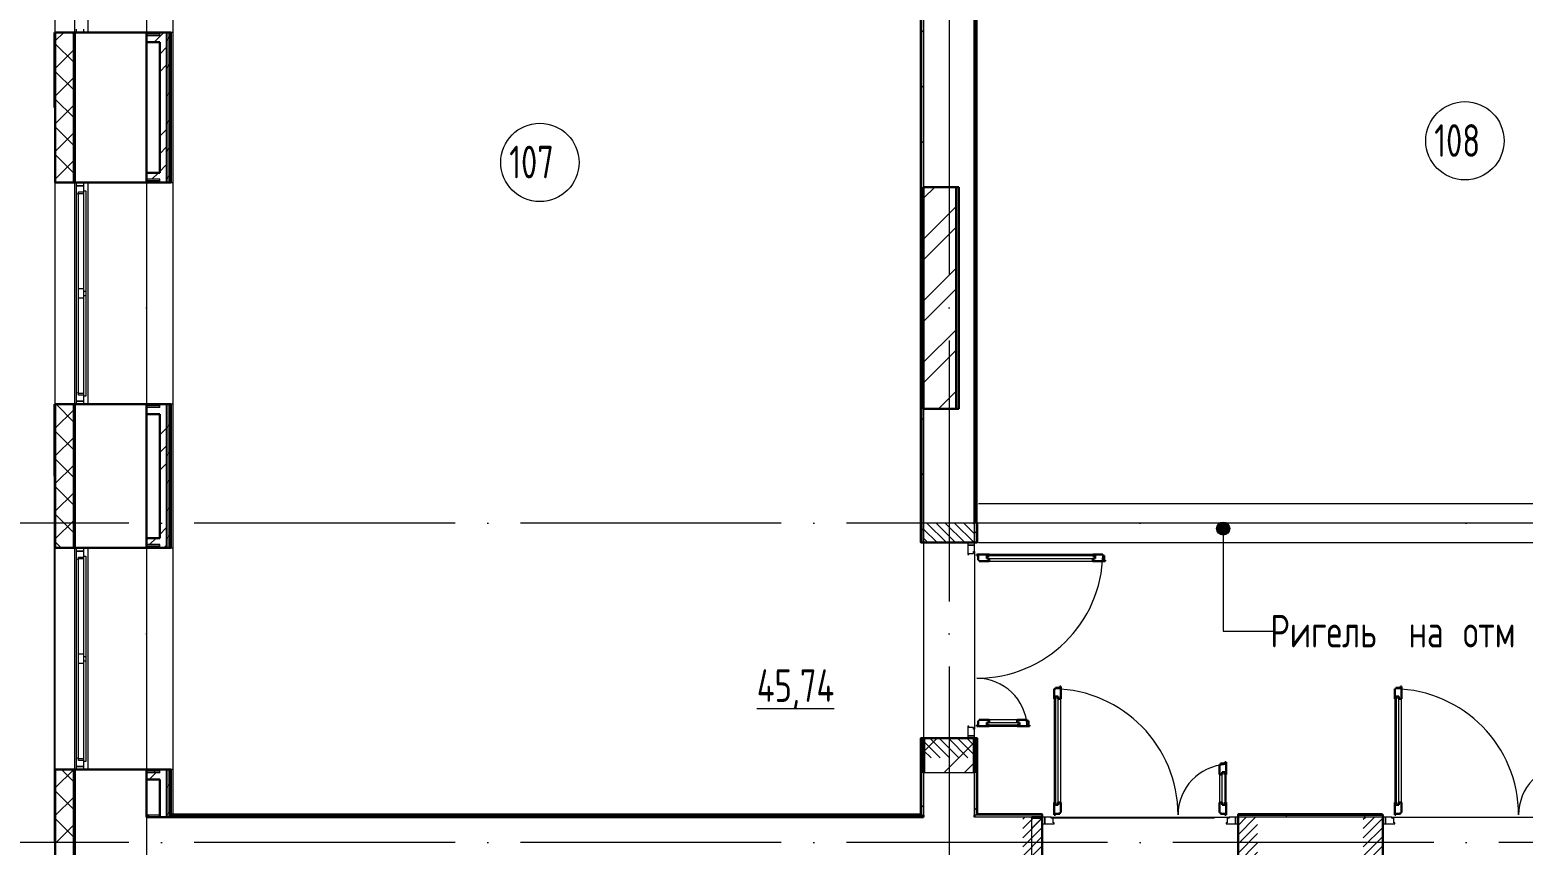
# Model space of a CAD drawing. Header units: millimetres. Extents: x -259793 to 503324, y -44556 to 93494.
# Drawn here: x -66353 to -54908, y -15393 to -9144 of the extents above; entities that cross this region are included whole.
import ezdxf

# ---------------------------------------------------------------- set-up
doc = ezdxf.new("R2010")
doc.units = ezdxf.units.MM
for name, pattern in [('ADSK_Линия сетки', [25, 20, -2.5, 0, -2.5]), ('ADSK_Сверху', [450, 300, -150]), ('ADSK_Штриховая_ш2 п1_5', [4.5, 3, -1.5])]:
    doc.linetypes.add(name, pattern=pattern)
for name, color, linetype, lineweight in [('_ Окна', 7, 'Continuous', 9), ('Аннотация', 7, 'Continuous', 18), ('Двери', 252, 'Continuous', 9), ('Линии', 7, 'Continuous', 9), ('Марки помещений', 252, 'Continuous', 20), ('Ограждение', 252, 'Continuous', 9), ('Окна', 252, 'Continuous', 9), ('Оси', 252, 'Continuous', 9), ('Перекрытие', 252, 'Continuous', 18), ('Стены внутренние', 7, 'Continuous', 18), ('Стены наружные', 7, 'Continuous', 18), ('Стены штриховка', 7, 'Continuous', 9)]:
    doc.layers.add(name, color=color, linetype=linetype, lineweight=lineweight)
doc.layers.add('Двери открывание', color=7, linetype='Continuous', lineweight=9, true_color=0xc0c0c0)
doc.styles.add('GOST Common_3', font='', dxfattribs={"height": 3.5})
doc.styles.get('GOST Common_3').set_extended_font_data('GOST 2.304 type A')
pattern_1 = [(0, (-32119.8, 96), (0, 600), []), (90, (-32119.8, 96), (-600, 4e-14), [])]

# ---------------------------------------------------------------- blocks, each defined once
blk = doc.blocks.new('1 этаж')
at = {"layer": 'Аннотация', "lineweight": 9, "true_color": 0x636466}
h = blk.add_hatch(color=251, dxfattribs=at)
edge = h.paths.add_edge_path()
edge.add_arc((-57205, -11587), 50, 0, 360)
at = {"layer": 'Двери', "lineweight": 18, "true_color": 0x636466}
h = blk.add_hatch(dxfattribs=at)
h.set_pattern_fill('FP_2', color=251, angle=-90, style=0, pattern_type=2)
h.set_pattern_definition([(315, (-59305.8, -12318.73), (35.3553, 35.3553), [])])
h.paths.add_polyline_path([(-59501, -13344), (-59111, -13344), (-59111, -13194), (-59501, -13194), (-59501, -13204)])
h.paths.add_polyline_path([(-59501, -11544), (-59501, -11694), (-59111, -11694), (-59111, -11544)])
h = blk.add_hatch(dxfattribs=at)
h.set_pattern_fill('FP_2', color=251, style=0, pattern_type=2)
h.set_pattern_definition([(45, (-57965.8, -13993.73), (-35.3553, 35.3553), [])])
h.paths.add_polyline_path([(-56941, -14189), (-56941, -13799), (-57091, -13799), (-57091, -14189), (-57080, -14189)])
h.paths.add_polyline_path([(-58741, -14189), (-58591, -14189), (-58591, -13799), (-58741, -13799)])
h = blk.add_hatch(dxfattribs=at)
h.set_pattern_fill('FP_2', color=251, style=0, pattern_type=2)
h.set_pattern_definition([(45, (-55355.803, -13993.73), (-35.3553, 35.3553), [])])
h.paths.add_polyline_path([(-54331, -14189), (-54331, -13799), (-54481, -13799), (-54481, -14189), (-54470, -14189)])
h.paths.add_polyline_path([(-56131, -14189), (-55981, -14189), (-55981, -13799), (-56131, -13799)])
at = {"layer": 'Ограждение', "true_color": 0x636466}
h = blk.add_hatch(dxfattribs=at)
h.set_pattern_fill('FP_25', color=251, style=0, pattern_type=2)
h.set_pattern_definition(pattern_1)
h.paths.add_polyline_path([(-59091, -13779), (-59086, -13774), (-59086, -13194), (-59091, -13194), (-59091, -13777)])
h = blk.add_hatch(dxfattribs=at)
h.set_pattern_fill('FP_25', color=251, style=0, pattern_type=2)
h.set_pattern_definition(pattern_1)
h.paths.add_polyline_path([(-56004, -13779), (-55991, -13779), (-55991, -13774), (-57091, -13774), (-57091, -13779), (-56722, -13779)])
at = {"layer": '_ Окна', "color": 251, "true_color": 0x636466}
for p, q in [((-65996, -7759), (-65996, -7784)), ((-65938, -7784), (-65938, -7759)), ((-65996, -8934), (-65996, -8959)), ((-65996, -8959), (-65938, -8959)), ((-65938, -8959), (-65938, -8934)), ((-65938, -10609), (-65996, -10609)), ((-65996, -10609), (-65996, -10634)), ((-65938, -10634), (-65938, -10609)), ((-65996, -11734), (-65996, -11759)), ((-65996, -11759), (-65938, -11759)), ((-65938, -11759), (-65938, -11734)), ((-65938, -13409), (-65996, -13409)), ((-65996, -13409), (-65996, -13434)), ((-65938, -13434), (-65938, -13409))]:
    blk.add_line(p, q, dxfattribs=at)
at = {"layer": '_ Окна', "color": 251, "lineweight": 18, "true_color": 0x636466}
for p, q in [((-65938, -8959), (-65996, -8959)), ((-65996, -8959), (-65996, -9018)), ((-65996, -9018), (-65979, -9023)), ((-65979, -9005), (-65938, -9005)), ((-65979, -9017), (-65979, -9005)), ((-65938, -8997), (-65938, -8959)), ((-65979, -10545), (-65996, -10549)), ((-65996, -10549), (-65996, -10609)), ((-65996, -10609), (-65938, -10609)), ((-65979, -10563), (-65979, -10551)), ((-65938, -10563), (-65979, -10563)), ((-65938, -10609), (-65938, -10571)), ((-65938, -11759), (-65996, -11759)), ((-65996, -11759), (-65996, -11818)), ((-65938, -11797), (-65938, -11759)), ((-65996, -11818), (-65979, -11823)), ((-65979, -11805), (-65938, -11805)), ((-65979, -11817), (-65979, -11805)), ((-65979, -13345), (-65996, -13349)), ((-65996, -13349), (-65996, -13409)), ((-65979, -13363), (-65979, -13351)), ((-65938, -13363), (-65979, -13363)), ((-65938, -13409), (-65938, -13371)), ((-65996, -13409), (-65938, -13409))]:
    blk.add_line(p, q, dxfattribs=at)
at = {"layer": 'Аннотация', "color": 251, "lineweight": 9, "true_color": 0x636466}
for p, q in [((-57205, -11587), (-57205, -12373)), ((-57205, -12373), (-56820, -12373))]:
    blk.add_line(p, q, dxfattribs=at)
blk.add_circle((-57205, -11587), 50, dxfattribs=at)
at = {"layer": 'Двери', "color": 251, "linetype": 'ADSK_Штриховая_ш2 п1_5', "true_color": 0x636466}
for p, q in [((-59501, -11544), (-59501, -11694)), ((-59111, -11694), (-59111, -11544)), ((-59501, -11694), (-59111, -11694)), ((-59111, -13194), (-59501, -13194)), ((-59501, -13194), (-59501, -13344)), ((-59111, -13344), (-59111, -13194)), ((-58591, -13799), (-58741, -13799)), ((-58591, -14189), (-58591, -13799)), ((-56941, -13799), (-57091, -13799)), ((-57091, -13799), (-57091, -14189)), ((-55981, -13799), (-56131, -13799)), ((-55981, -14189), (-55981, -13799))]:
    blk.add_line(p, q, dxfattribs=at)
at = {"layer": 'Двери', "color": 251, "true_color": 0x636466}
for p, q in [((-59111, -11694), (-59161, -11694)), ((-59161, -11694), (-59161, -11714)), ((-59161, -11714), (-59111, -11714)), ((-59111, -11714), (-59161, -11714)), ((-59161, -11714), (-59161, -11786)), ((-59161, -11786), (-59153, -11786)), ((-59153, -11786), (-59153, -11777)), ((-59153, -11777), (-59119, -11777)), ((-59119, -11777), (-59119, -11763)), ((-59119, -11763), (-59111, -11763)), ((-59111, -11714), (-59111, -11694)), ((-59111, -11763), (-59111, -11714)), ((-58203, -11786), (-58999, -11786)), ((-59017, -11795), (-59017, -11816)), ((-58185, -11795), (-59017, -11795)), ((-59017, -11816), (-58185, -11816)), ((-58999, -11836), (-58203, -11836)), ((-58185, -11816), (-58185, -11795)), ((-58499, -12891), (-58499, -13687)), ((-58490, -12873), (-58490, -13705)), ((-58469, -12873), (-58490, -12873)), ((-58469, -13705), (-58469, -12873)), ((-58449, -13687), (-58449, -12891)), ((-55889, -12891), (-55889, -13687)), ((-55880, -12873), (-55880, -13705)), ((-55859, -12873), (-55880, -12873)), ((-55859, -13705), (-55859, -12873)), ((-55839, -13687), (-55839, -12891)), ((-59153, -13102), (-59161, -13102)), ((-59161, -13102), (-59161, -13174)), ((-59153, -13111), (-59153, -13102)), ((-59119, -13111), (-59153, -13111)), ((-59119, -13125), (-59119, -13111)), ((-59111, -13125), (-59119, -13125)), ((-59111, -13174), (-59111, -13125)), ((-59017, -13072), (-58765, -13072)), ((-59017, -13093), (-59017, -13072)), ((-58765, -13093), (-59017, -13093)), ((-58783, -13052), (-58999, -13052)), ((-58999, -13102), (-58783, -13102)), ((-58765, -13072), (-58765, -13093)), ((-59111, -13174), (-59161, -13174)), ((-59161, -13174), (-59161, -13194)), ((-59161, -13174), (-59111, -13174)), ((-59161, -13194), (-59111, -13194)), ((-59111, -13194), (-59111, -13174)), ((-57233, -13471), (-57233, -13687)), ((-57213, -13705), (-57213, -13453)), ((-57213, -13453), (-57192, -13453)), ((-57192, -13453), (-57192, -13705)), ((-57183, -13687), (-57183, -13471)), ((-58490, -13705), (-58469, -13705)), ((-57192, -13705), (-57213, -13705)), ((-55880, -13705), (-55859, -13705)), ((-58591, -13799), (-58591, -13849)), ((-58571, -13799), (-58591, -13799)), ((-58571, -13849), (-58571, -13799)), ((-58522, -13799), (-58571, -13799)), ((-58571, -13799), (-58571, -13849)), ((-58522, -13807), (-58522, -13799)), ((-58508, -13807), (-58522, -13807)), ((-58508, -13841), (-58508, -13807)), ((-58499, -13841), (-58508, -13841)), ((-58499, -13849), (-58499, -13841)), ((-57174, -13841), (-57183, -13841)), ((-57183, -13841), (-57183, -13849)), ((-57160, -13807), (-57174, -13807)), ((-57174, -13807), (-57174, -13841)), ((-57160, -13799), (-57160, -13807)), ((-57111, -13799), (-57160, -13799)), ((-57091, -13799), (-57111, -13799)), ((-57111, -13799), (-57111, -13849)), ((-57111, -13849), (-57111, -13799)), ((-57091, -13849), (-57091, -13799)), ((-55981, -13799), (-55981, -13849)), ((-55961, -13799), (-55981, -13799)), ((-55961, -13849), (-55961, -13799)), ((-55912, -13799), (-55961, -13799)), ((-55961, -13799), (-55961, -13849)), ((-55912, -13807), (-55912, -13799)), ((-55898, -13807), (-55912, -13807)), ((-55898, -13841), (-55898, -13807)), ((-55889, -13841), (-55898, -13841)), ((-55889, -13849), (-55889, -13841)), ((-58591, -13849), (-58571, -13849)), ((-58571, -13849), (-58499, -13849)), ((-57183, -13849), (-57111, -13849)), ((-57111, -13849), (-57091, -13849)), ((-55981, -13849), (-55961, -13849)), ((-55961, -13849), (-55889, -13849))]:
    blk.add_line(p, q, dxfattribs=at)
at = {"layer": 'Двери', "color": 251, "lineweight": 30, "true_color": 0x636466}
for p, q in [((-58999, -11786), (-59093, -11786)), ((-59093, -11786), (-59093, -11794)), ((-58999, -11795), (-58999, -11786)), ((-58127, -11786), (-58203, -11786)), ((-58203, -11795), (-58203, -11786)), ((-58127, -11794), (-58127, -11786)), ((-59093, -11794), (-59084, -11794)), ((-59084, -11794), (-59084, -11828)), ((-59084, -11828), (-59075, -11828)), ((-59075, -11828), (-59075, -11836)), ((-59075, -11836), (-58999, -11836)), ((-59017, -11795), (-58999, -11795)), ((-59017, -11816), (-59017, -11795)), ((-58999, -11816), (-59017, -11816)), ((-58999, -11836), (-58999, -11816)), ((-58185, -11795), (-58203, -11795)), ((-58203, -11816), (-58185, -11816)), ((-58203, -11836), (-58203, -11816)), ((-58203, -11836), (-58109, -11836)), ((-58185, -11816), (-58185, -11795)), ((-58118, -11794), (-58127, -11794)), ((-58118, -11828), (-58118, -11794)), ((-58109, -11828), (-58118, -11828)), ((-58109, -11836), (-58109, -11828)), ((-58491, -12815), (-58499, -12815)), ((-58499, -12815), (-58499, -12891)), ((-58457, -12806), (-58491, -12806)), ((-58491, -12806), (-58491, -12815)), ((-58449, -12797), (-58457, -12797)), ((-58457, -12797), (-58457, -12806)), ((-58449, -12891), (-58449, -12797)), ((-55881, -12815), (-55889, -12815)), ((-55889, -12815), (-55889, -12891)), ((-55847, -12806), (-55881, -12806)), ((-55881, -12806), (-55881, -12815)), ((-55839, -12797), (-55847, -12797)), ((-55847, -12797), (-55847, -12806)), ((-55839, -12891), (-55839, -12797)), ((-58490, -12891), (-58499, -12891)), ((-58490, -12873), (-58490, -12891)), ((-58469, -12873), (-58490, -12873)), ((-58469, -12891), (-58469, -12873)), ((-58449, -12891), (-58469, -12891)), ((-55880, -12891), (-55889, -12891)), ((-55880, -12873), (-55880, -12891)), ((-55859, -12873), (-55880, -12873)), ((-55859, -12891), (-55859, -12873)), ((-55839, -12891), (-55859, -12891)), ((-59084, -13094), (-59093, -13094)), ((-59093, -13094), (-59093, -13102)), ((-59093, -13102), (-58999, -13102)), ((-59084, -13060), (-59084, -13094)), ((-59075, -13060), (-59084, -13060)), ((-58999, -13052), (-59075, -13052)), ((-59075, -13052), (-59075, -13060)), ((-58999, -13072), (-59017, -13072)), ((-59017, -13072), (-59017, -13093)), ((-59017, -13093), (-58999, -13093)), ((-58999, -13052), (-58999, -13072)), ((-58999, -13093), (-58999, -13102)), ((-58707, -13052), (-58783, -13052)), ((-58783, -13052), (-58783, -13072)), ((-58783, -13072), (-58765, -13072)), ((-58783, -13093), (-58783, -13102)), ((-58765, -13093), (-58783, -13093)), ((-58783, -13102), (-58689, -13102)), ((-58765, -13072), (-58765, -13093)), ((-58707, -13060), (-58707, -13052)), ((-58698, -13060), (-58707, -13060)), ((-58698, -13094), (-58698, -13060)), ((-58689, -13094), (-58698, -13094)), ((-58689, -13102), (-58689, -13094)), ((-57191, -13386), (-57225, -13386)), ((-57225, -13386), (-57225, -13395)), ((-57183, -13377), (-57191, -13377)), ((-57191, -13377), (-57191, -13386)), ((-57183, -13471), (-57183, -13377)), ((-57225, -13395), (-57233, -13395)), ((-57233, -13395), (-57233, -13471)), ((-57233, -13471), (-57213, -13471)), ((-57213, -13471), (-57213, -13453)), ((-57213, -13453), (-57192, -13453)), ((-57192, -13453), (-57192, -13471)), ((-57192, -13471), (-57183, -13471)), ((-58499, -13687), (-58499, -13781)), ((-58490, -13687), (-58499, -13687)), ((-58490, -13705), (-58490, -13687)), ((-58469, -13705), (-58490, -13705)), ((-58469, -13687), (-58469, -13705)), ((-58449, -13687), (-58469, -13687)), ((-58449, -13763), (-58449, -13687)), ((-57233, -13687), (-57233, -13763)), ((-57233, -13687), (-57213, -13687)), ((-57213, -13687), (-57213, -13705)), ((-57213, -13705), (-57192, -13705)), ((-57192, -13687), (-57183, -13687)), ((-57192, -13705), (-57192, -13687)), ((-57183, -13781), (-57183, -13687)), ((-55889, -13687), (-55889, -13781)), ((-55880, -13687), (-55889, -13687)), ((-55880, -13705), (-55880, -13687)), ((-55859, -13705), (-55880, -13705)), ((-55859, -13687), (-55859, -13705)), ((-55839, -13687), (-55859, -13687)), ((-55839, -13763), (-55839, -13687)), ((-58499, -13781), (-58491, -13781)), ((-58491, -13781), (-58491, -13772)), ((-58491, -13772), (-58457, -13772)), ((-58457, -13772), (-58457, -13763)), ((-58457, -13763), (-58449, -13763)), ((-57233, -13763), (-57225, -13763)), ((-57225, -13763), (-57225, -13772)), ((-57225, -13772), (-57191, -13772)), ((-57191, -13772), (-57191, -13781)), ((-57191, -13781), (-57183, -13781)), ((-55889, -13781), (-55881, -13781)), ((-55881, -13781), (-55881, -13772)), ((-55881, -13772), (-55847, -13772)), ((-55847, -13772), (-55847, -13763)), ((-55847, -13763), (-55839, -13763))]:
    blk.add_line(p, q, dxfattribs=at)
at = {"layer": 'Двери открывание', "color": 251, "true_color": 0x636466}
for centre, radius, start, end in [((-59093, -11768), 966, 270, 358.9323), ((-59093, -13120), 386, 2.6728, 90), ((-58517, -13781), 966, 0, 88.9323), ((-55907, -13781), 966, 0, 88.9323), ((-57165, -13781), 386, 92.6728, 180), ((-54555, -13781), 386, 92.6728, 180)]:
    blk.add_arc(centre, radius, start, end, dxfattribs=at)
at = {"layer": 'Линии', "color": 251, "linetype": 'ADSK_Сверху', "ltscale": 100, "true_color": 0x636466}
for p, q in [((-59081, -11394), (-48251, -11394)), ((-59081, -11694), (-48251, -11694))]:
    blk.add_line(p, q, dxfattribs=at)
at = {"layer": 'Марки помещений', "color": 251, "true_color": 0x636466}
for centre in [(-55352, -8614), (-62442, -8780)]:
    blk.add_circle(centre, 300, dxfattribs=at)
at = {"layer": 'Ограждение', "color": 251, "true_color": 0x636466}
for p, q in [((-65906, -6084), (-65906, -7784)), ((-65456, -6084), (-65456, -7784)), ((-65256, -6074), (-65256, -13779)), ((-65256, -6084), (-65256, -7784)), ((-59526, -6869), (-59526, -11694)), ((-65256, -7784), (-65271, -7784)), ((-65906, -8934), (-65906, -10634)), ((-65456, -8934), (-65456, -10634)), ((-65271, -8934), (-65256, -8934)), ((-65256, -8934), (-65256, -10634)), ((-65256, -10634), (-65271, -10634)), ((-59091, -11544), (-59086, -11544)), ((-59086, -11694), (-59086, -11544)), ((-65906, -11734), (-65906, -13434)), ((-65456, -11734), (-65456, -13434)), ((-65271, -11734), (-65256, -11734)), ((-65256, -11734), (-65256, -13434)), ((-59521, -11694), (-59526, -11694)), ((-59086, -11694), (-59091, -11694)), ((-59526, -13194), (-59521, -13194)), ((-59526, -13194), (-59526, -13774)), ((-59091, -13194), (-59086, -13194)), ((-59086, -13774), (-59086, -13194)), ((-65256, -13434), (-65271, -13434)), ((-65356, -13784), (-65456, -13784)), ((-65256, -13774), (-59526, -13774)), ((-59521, -13779), (-59526, -13774)), ((-59086, -13774), (-59091, -13779)), ((-58591, -13774), (-59086, -13774)), ((-58591, -13774), (-58591, -13779)), ((-57091, -13779), (-57091, -13774)), ((-55991, -13774), (-57091, -13774)), ((-55991, -13774), (-55991, -13779))]:
    blk.add_line(p, q, dxfattribs=at)
at = {"layer": 'Окна', "color": 251, "true_color": 0x636466}
for p, q in [((-65996, -9018), (-65996, -10549)), ((-65979, -9749), (-65979, -9017)), ((-65979, -9017), (-65938, -9017)), ((-65938, -9769), (-65938, -8997)), ((-65938, -8997), (-65921, -8997)), ((-65921, -8997), (-65921, -9769)), ((-65979, -9819), (-65979, -9749)), ((-65938, -9749), (-65979, -9749)), ((-65979, -10551), (-65979, -9819)), ((-65979, -9819), (-65938, -9819)), ((-65938, -9799), (-65938, -9769)), ((-65921, -9769), (-65938, -9769)), ((-65938, -10571), (-65938, -9799)), ((-65938, -9799), (-65921, -9799)), ((-65921, -9769), (-65921, -9799)), ((-65921, -9799), (-65921, -10571)), ((-65938, -10551), (-65979, -10551)), ((-65921, -10571), (-65938, -10571)), ((-65996, -11818), (-65996, -13349)), ((-65979, -12549), (-65979, -11817)), ((-65979, -11817), (-65938, -11817)), ((-65938, -12569), (-65938, -11797)), ((-65938, -11797), (-65921, -11797)), ((-65921, -11797), (-65921, -12569)), ((-65979, -12619), (-65979, -12549)), ((-65938, -12549), (-65979, -12549)), ((-65938, -12599), (-65938, -12569)), ((-65921, -12569), (-65938, -12569)), ((-65921, -12569), (-65921, -12599)), ((-65979, -13351), (-65979, -12619)), ((-65979, -12619), (-65938, -12619)), ((-65938, -13371), (-65938, -12599)), ((-65938, -12599), (-65921, -12599)), ((-65921, -12599), (-65921, -13371)), ((-65938, -13351), (-65979, -13351)), ((-65921, -13371), (-65938, -13371))]:
    blk.add_line(p, q, dxfattribs=at)
at = {"layer": 'Оси', "color": 251, "linetype": 'ADSK_Линия сетки', "ltscale": 100, "true_color": 0x636466}
for p, q in [((-65456, -2644), (-65456, -33770)), ((-59306, -2644), (-59306, -33770)), ((4411, -11544), (-72528, -11544)), ((4411, -13994), (-72528, -13994))]:
    blk.add_line(p, q, dxfattribs=at)
at = {"layer": 'Перекрытие', "color": 251, "ltscale": 100, "true_color": 0x636466}
for p, q in [((-54031, -11544), (-59086, -11544)), ((-58522, -13799), (-57160, -13799))]:
    blk.add_line(p, q, dxfattribs=at)
at = {"layer": 'Стены внутренние', "color": 251, "true_color": 0x636466}
for p, q in [((-66158, -7784), (-66158, -6084)), ((-66006, -7784), (-66006, -6084)), ((-59501, -6869), (-59501, -8969)), ((-66158, -10634), (-66158, -8934)), ((-66006, -10634), (-66006, -8934)), ((-59501, -10669), (-59501, -13784)), ((-59111, -11694), (-59111, -11544)), ((-66158, -13434), (-66158, -11734)), ((-66006, -13434), (-66006, -11734)), ((-59111, -11763), (-59111, -13125)), ((-59116, -13459), (-59496, -13459)), ((-59111, -13784), (-59111, -13459)), ((-58671, -13799), (-59111, -13799)), ((-58671, -14184), (-58671, -13804)), ((-57271, -13804), (-57271, -13799)), ((-55981, -13799), (-57091, -13799)), ((-55912, -13799), (-54550, -13799))]:
    blk.add_line(p, q, dxfattribs=at)
at = {"layer": 'Стены внутренние', "color": 251, "lineweight": 30, "true_color": 0x636466}
for p, q in [((-66158, -7784), (-66158, -8934)), ((-66016, -7784), (-66158, -7784)), ((-65456, -7784), (-66006, -7784)), ((-66006, -7784), (-66006, -8934)), ((-65456, -8859), (-65456, -7859)), ((-66158, -8934), (-66016, -8934)), ((-66006, -8934), (-65456, -8934)), ((-59501, -8969), (-59231, -8969)), ((-59231, -8969), (-59231, -10669)), ((-66158, -10634), (-66158, -11734)), ((-66016, -10634), (-66158, -10634)), ((-65456, -10634), (-66006, -10634)), ((-66006, -10634), (-66006, -11734)), ((-65456, -11659), (-65456, -10709)), ((-59231, -10669), (-59501, -10669)), ((-66158, -11734), (-66016, -11734)), ((-66006, -11734), (-65456, -11734)), ((-59501, -11694), (-59111, -11694)), ((-66158, -13434), (-66158, -20846)), ((-66016, -13434), (-66158, -13434)), ((-65456, -13434), (-66006, -13434)), ((-66006, -13434), (-66006, -20694)), ((-59496, -13459), (-59501, -13459)), ((-59111, -13459), (-59116, -13459)), ((-65456, -13799), (-65456, -13509)), ((-65356, -13799), (-65456, -13799)), ((-59501, -13784), (-59501, -13799)), ((-59111, -13799), (-59111, -13784)), ((-58671, -13804), (-58671, -13799)), ((-57091, -13799), (-57091, -14189)), ((-55981, -14189), (-55981, -13799))]:
    blk.add_line(p, q, dxfattribs=at)
at = {"layer": 'Стены внутренние', "color": 251, "linetype": 'Continuous', "lineweight": 9, "true_color": 0x636466}
for p, q in [((-66156, -7848), (-66094, -7786)), ((-66016, -8010), (-66156, -7870)), ((-66016, -7798), (-66030, -7784)), ((-66156, -8060), (-66016, -7920)), ((-66156, -7930), (-66156, -7930)), ((-66016, -8222), (-66156, -8082)), ((-66156, -8272), (-66016, -8132)), ((-66156, -8235), (-66156, -8235)), ((-66016, -8434), (-66156, -8294)), ((-66156, -8484), (-66016, -8344)), ((-66016, -8647), (-66156, -8507)), ((-66156, -8696), (-66016, -8556)), ((-66016, -8859), (-66156, -8719)), ((-66156, -8908), (-66016, -8768)), ((-66156, -8845), (-66156, -8845)), ((-66155, -8932), (-66156, -8931)), ((-66016, -10768), (-66148, -10636)), ((-66156, -10818), (-66016, -10678)), ((-66016, -10980), (-66156, -10840)), ((-66156, -11030), (-66016, -10890)), ((-66016, -11192), (-66156, -11052)), ((-66156, -11080), (-66156, -11080)), ((-66156, -11242), (-66016, -11102)), ((-66016, -11404), (-66156, -11264)), ((-66156, -11283), (-66156, -11283)), ((-66156, -11454), (-66016, -11314)), ((-66016, -11616), (-66156, -11476)), ((-66156, -11666), (-66016, -11526)), ((-66156, -11588), (-66156, -11588)), ((-66113, -11732), (-66156, -11689)), ((-66156, -13575), (-66016, -13435)), ((-66125, -13436), (-66126, -13435)), ((-66016, -13526), (-66106, -13436)), ((-66156, -13518), (-66156, -13518)), ((-66016, -13738), (-66156, -13598)), ((-66156, -13787), (-66016, -13647)), ((-66016, -13950), (-66156, -13810)), ((-66156, -13823), (-66156, -13823)), ((-66156, -14000), (-66016, -13860))]:
    blk.add_line(p, q, dxfattribs=at)
at = {"layer": 'Стены наружные', "color": 251, "lineweight": 30, "true_color": 0x636466}
for p, q in [((-59111, -5444), (-59111, -11544)), ((-59096, -11544), (-59096, -5534)), ((-59521, -6869), (-59521, -11694)), ((-66163, -7784), (-66163, -8359)), ((-66158, -7784), (-66163, -7784)), ((-66006, -7784), (-66016, -7784)), ((-65271, -7784), (-65456, -7784)), ((-65456, -7784), (-65456, -7859)), ((-65456, -7859), (-65356, -7859)), ((-65356, -7859), (-65356, -8859)), ((-65271, -8934), (-65271, -7784)), ((-66163, -8359), (-66158, -8359)), ((-65356, -8859), (-65456, -8859)), ((-65456, -8859), (-65456, -8934)), ((-66016, -8934), (-66006, -8934)), ((-65456, -8934), (-65271, -8934)), ((-59501, -10669), (-59501, -8969)), ((-59251, -10669), (-59251, -8969)), ((-66163, -10634), (-66163, -11184)), ((-66158, -10634), (-66163, -10634)), ((-66006, -10634), (-66016, -10634)), ((-65271, -10634), (-65456, -10634)), ((-65456, -10634), (-65456, -10709)), ((-65271, -11734), (-65271, -10634)), ((-65456, -10709), (-65356, -10709)), ((-65356, -10709), (-65356, -11659)), ((-59501, -10669), (-59501, -10669)), ((-66163, -11184), (-66158, -11184)), ((-59091, -11544), (-59096, -11544)), ((-59091, -11694), (-59091, -11544)), ((-65356, -11659), (-65456, -11659)), ((-65456, -11659), (-65456, -11734)), ((-66016, -11734), (-66006, -11734)), ((-65456, -11734), (-65271, -11734)), ((-59521, -11694), (-59501, -11694)), ((-59111, -11694), (-59091, -11694)), ((-59501, -13194), (-59521, -13194)), ((-59521, -13194), (-59521, -13779)), ((-59501, -13459), (-59501, -13194)), ((-59116, -13194), (-59496, -13194)), ((-59496, -13194), (-59496, -13459)), ((-59116, -13459), (-59116, -13194)), ((-59091, -13194), (-59111, -13194)), ((-59111, -13194), (-59111, -13459)), ((-59091, -13779), (-59091, -13194)), ((-66006, -13434), (-66016, -13434)), ((-65271, -13434), (-65456, -13434)), ((-65456, -13434), (-65456, -13509)), ((-65271, -13779), (-65271, -13434)), ((-65456, -13509), (-65356, -13509)), ((-65356, -13509), (-65356, -13799)), ((-65356, -13799), (-59501, -13799)), ((-65276, -13784), (-65276, -13779)), ((-59516, -13784), (-65276, -13784)), ((-59521, -13779), (-65271, -13779)), ((-59516, -13779), (-59516, -13784)), ((-59096, -13784), (-59096, -13779)), ((-58591, -13779), (-59091, -13779)), ((-58671, -13799), (-58591, -13799)), ((-58591, -13804), (-58671, -13804)), ((-58591, -13799), (-58591, -13779)), ((-58591, -14184), (-58591, -13804)), ((-55981, -13779), (-57091, -13779)), ((-57091, -13779), (-57091, -13799)), ((-55981, -13799), (-55981, -13779))]:
    blk.add_line(p, q, dxfattribs=at)
at = {"layer": 'Стены наружные', "color": 251, "linetype": 'Continuous', "lineweight": 9, "true_color": 0x636466}
for p, q in [((-59516, -7784), (-59501, -7769)), ((-66006, -7804), (-66016, -7804)), ((-65456, -7784), (-65455, -7784)), ((-65399, -7859), (-65356, -7815)), ((-65356, -7815), (-65324, -7784)), ((-65306, -7846), (-65293, -7834)), ((-65293, -7834), (-65281, -7821)), ((-65276, -7816), (-65271, -7811)), ((-65276, -7887), (-65271, -7882)), ((-59521, -7789), (-59516, -7784)), ((-59521, -7860), (-59516, -7855)), ((-59111, -7803), (-59096, -7788)), ((-66006, -7904), (-66016, -7904)), ((-66006, -8004), (-66016, -8004)), ((-65356, -7950), (-65306, -7900)), ((-65276, -7958), (-65271, -7953)), ((-59521, -7930), (-59516, -7925)), ((-59521, -8001), (-59516, -7996)), ((-66006, -8104), (-66016, -8104)), ((-65356, -8085), (-65306, -8035)), ((-65306, -8058), (-65293, -8046)), ((-65293, -8046), (-65281, -8033)), ((-65281, -8033), (-65276, -8028)), ((-65276, -8028), (-65271, -8023)), ((-65276, -8099), (-65271, -8094)), ((-59521, -8072), (-59516, -8067)), ((-66006, -8204), (-66016, -8204)), ((-65276, -8170), (-65271, -8165)), ((-65276, -8241), (-65271, -8236)), ((-59521, -8142), (-59516, -8137)), ((-59521, -8213), (-59516, -8208)), ((-59516, -8208), (-59501, -8193)), ((-59111, -8227), (-59096, -8212)), ((-66006, -8304), (-66016, -8304)), ((-65306, -8271), (-65293, -8258)), ((-65293, -8258), (-65281, -8246)), ((-65276, -8311), (-65271, -8306)), ((-59521, -8284), (-59516, -8279)), ((-59521, -8355), (-59516, -8350)), ((-66006, -8404), (-66016, -8404)), ((-65293, -8470), (-65281, -8458)), ((-65281, -8458), (-65276, -8453)), ((-65276, -8382), (-65271, -8377)), ((-65276, -8453), (-65271, -8448)), ((-59521, -8425), (-59516, -8420)), ((-66006, -8504), (-66016, -8504)), ((-65356, -8579), (-65306, -8529)), ((-65306, -8483), (-65293, -8470)), ((-65276, -8523), (-65271, -8518)), ((-59521, -8496), (-59516, -8491)), ((-59521, -8567), (-59516, -8562)), ((-66006, -8604), (-66016, -8604)), ((-65356, -8714), (-65306, -8664)), ((-65306, -8695), (-65293, -8682)), ((-65293, -8682), (-65281, -8670)), ((-65276, -8594), (-65271, -8589)), ((-65276, -8665), (-65271, -8660)), ((-59521, -8637), (-59516, -8632)), ((-59516, -8632), (-59501, -8617)), ((-59111, -8652), (-59096, -8637)), ((-66006, -8704), (-66016, -8704)), ((-66006, -8804), (-66016, -8804)), ((-65356, -8849), (-65306, -8799)), ((-65276, -8736), (-65271, -8731)), ((-65276, -8806), (-65271, -8801)), ((-59521, -8708), (-59516, -8703)), ((-59521, -8779), (-59516, -8774)), ((-66006, -8904), (-66016, -8904)), ((-65416, -8909), (-65366, -8859)), ((-65306, -8907), (-65293, -8894)), ((-65293, -8894), (-65281, -8882)), ((-65281, -8882), (-65276, -8877)), ((-65276, -8877), (-65271, -8872)), ((-59521, -8849), (-59516, -8844)), ((-59521, -8920), (-59516, -8915)), ((-59521, -8991), (-59516, -8986)), ((-59516, -9057), (-59501, -9042)), ((-59501, -9055), (-59414, -8969)), ((-59521, -9062), (-59516, -9057)), ((-59521, -9132), (-59516, -9127)), ((-59501, -9369), (-59251, -9119)), ((-59111, -9076), (-59096, -9061)), ((-59521, -9203), (-59516, -9198)), ((-59521, -9274), (-59516, -9269)), ((-59521, -9344), (-59516, -9339)), ((-59501, -9527), (-59251, -9277)), ((-59521, -9415), (-59516, -9410)), ((-59521, -9486), (-59516, -9481)), ((-59516, -9481), (-59501, -9466)), ((-59111, -9500), (-59096, -9485)), ((-59521, -9557), (-59516, -9552)), ((-59501, -9841), (-59251, -9591)), ((-59521, -9627), (-59516, -9622)), ((-59521, -9698), (-59516, -9693)), ((-59521, -9769), (-59516, -9764)), ((-59521, -9839), (-59516, -9834)), ((-59501, -9998), (-59251, -9748)), ((-59521, -9910), (-59516, -9905)), ((-59516, -9905), (-59501, -9890)), ((-59111, -9924), (-59096, -9909)), ((-59521, -9981), (-59516, -9976)), ((-59521, -10052), (-59516, -10047)), ((-59501, -10312), (-59251, -10062)), ((-59521, -10122), (-59516, -10117)), ((-59521, -10193), (-59516, -10188)), ((-59521, -10264), (-59516, -10259)), ((-59501, -10469), (-59251, -10219)), ((-59521, -10334), (-59516, -10329)), ((-59521, -10405), (-59516, -10400)), ((-59516, -10329), (-59501, -10314)), ((-59111, -10349), (-59096, -10334)), ((-59521, -10476), (-59516, -10471)), ((-65276, -10645), (-65271, -10640)), ((-59521, -10547), (-59516, -10542)), ((-59521, -10617), (-59516, -10612)), ((-59386, -10669), (-59251, -10534)), ((-66006, -10704), (-66016, -10704)), ((-65361, -10659), (-65356, -10654)), ((-65276, -10715), (-65271, -10710)), ((-59521, -10688), (-59516, -10683)), ((-59521, -10759), (-59516, -10754)), ((-59516, -10754), (-59501, -10739)), ((-59111, -10773), (-59096, -10758)), ((-66006, -10804), (-66016, -10804)), ((-65356, -10869), (-65306, -10819)), ((-65306, -10816), (-65293, -10804)), ((-65293, -10804), (-65281, -10791)), ((-65276, -10786), (-65271, -10781)), ((-65276, -10857), (-65271, -10852)), ((-59521, -10829), (-59516, -10824)), ((-66006, -10904), (-66016, -10904)), ((-65356, -11004), (-65306, -10954)), ((-65276, -10928), (-65271, -10923)), ((-59521, -10900), (-59516, -10895)), ((-59521, -10971), (-59516, -10966)), ((-66006, -11004), (-66016, -11004)), ((-65356, -11139), (-65306, -11089)), ((-65306, -11028), (-65293, -11016)), ((-65293, -11016), (-65281, -11003)), ((-65281, -11003), (-65276, -10998)), ((-65276, -10998), (-65271, -10993)), ((-65276, -11069), (-65271, -11064)), ((-59521, -11042), (-59516, -11037)), ((-66006, -11104), (-66016, -11104)), ((-66006, -11204), (-66016, -11204)), ((-65293, -11228), (-65281, -11215)), ((-65276, -11140), (-65271, -11135)), ((-65276, -11210), (-65271, -11205)), ((-59521, -11112), (-59516, -11107)), ((-59521, -11183), (-59516, -11178)), ((-59516, -11178), (-59501, -11163)), ((-59111, -11197), (-59096, -11182)), ((-66006, -11304), (-66016, -11304)), ((-65306, -11240), (-65293, -11228)), ((-65276, -11281), (-65271, -11276)), ((-59521, -11254), (-59516, -11249)), ((-59521, -11324), (-59516, -11319)), ((-66006, -11404), (-66016, -11404)), ((-65306, -11453), (-65293, -11440)), ((-65293, -11440), (-65281, -11428)), ((-65281, -11428), (-65276, -11423)), ((-65276, -11352), (-65271, -11347)), ((-65276, -11423), (-65271, -11418)), ((-59521, -11395), (-59516, -11390)), ((-66006, -11504), (-66016, -11504)), ((-65276, -11493), (-65271, -11488)), ((-65276, -11564), (-65271, -11559)), ((-59521, -11466), (-59516, -11461)), ((-59521, -11536), (-59516, -11531)), ((-66006, -11604), (-66016, -11604)), ((-65433, -11709), (-65383, -11659)), ((-65356, -11632), (-65306, -11582)), ((-65306, -11665), (-65293, -11652)), ((-65293, -11652), (-65281, -11640)), ((-65276, -11635), (-65271, -11630)), ((-59521, -11607), (-59516, -11602)), ((-59521, -11678), (-59516, -11673)), ((-59516, -11602), (-59501, -11587)), ((-59111, -11621), (-59096, -11606)), ((-59096, -11606), (-59091, -11601)), ((-59096, -11677), (-59091, -11672)), ((-66006, -11704), (-66016, -11704)), ((-65375, -11734), (-65362, -11721)), ((-65362, -11721), (-65356, -11715)), ((-65323, -11734), (-65306, -11717)), ((-65276, -11705), (-65271, -11700)), ((-59521, -13234), (-59516, -13229)), ((-59496, -13293), (-59396, -13194)), ((-59347, -13459), (-59116, -13228)), ((-59096, -13233), (-59091, -13228)), ((-59521, -13304), (-59516, -13299)), ((-59521, -13375), (-59516, -13370)), ((-59516, -13299), (-59501, -13284)), ((-59190, -13459), (-59116, -13385)), ((-59111, -13319), (-59096, -13304)), ((-59096, -13304), (-59091, -13299)), ((-59096, -13374), (-59091, -13369)), ((-66006, -13504), (-66016, -13504)), ((-65436, -13509), (-65386, -13459)), ((-65403, -13459), (-65390, -13446)), ((-65390, -13446), (-65378, -13434)), ((-65276, -13473), (-65271, -13468)), ((-59521, -13446), (-59516, -13441)), ((-59096, -13445), (-59091, -13440)), ((-66006, -13604), (-66016, -13604)), ((-65306, -13574), (-65293, -13561)), ((-65293, -13561), (-65281, -13549)), ((-65281, -13549), (-65276, -13544)), ((-65276, -13544), (-65271, -13539)), ((-65276, -13615), (-65271, -13610)), ((-59521, -13516), (-59516, -13511)), ((-59521, -13587), (-59516, -13582)), ((-59096, -13516), (-59091, -13511)), ((-59096, -13586), (-59091, -13581)), ((-66006, -13704), (-66016, -13704)), ((-65276, -13685), (-65271, -13680)), ((-59521, -13658), (-59516, -13653)), ((-59521, -13729), (-59516, -13724)), ((-59516, -13724), (-59501, -13709)), ((-59111, -13743), (-59096, -13728)), ((-59096, -13657), (-59091, -13652)), ((-59096, -13728), (-59091, -13723)), ((-66006, -13804), (-66016, -13804)), ((-65306, -13786), (-65293, -13773)), ((-65293, -13773), (-65281, -13761)), ((-65276, -13756), (-65271, -13751)), ((-65233, -13784), (-65228, -13779)), ((-65162, -13784), (-65157, -13779)), ((-65120, -13799), (-65120, -13784)), ((-65091, -13784), (-65086, -13779)), ((-65021, -13784), (-65016, -13779)), ((-64950, -13784), (-64945, -13779)), ((-64879, -13784), (-64874, -13779)), ((-64809, -13784), (-64804, -13779)), ((-64738, -13784), (-64733, -13779)), ((-64667, -13784), (-64662, -13779)), ((-64596, -13784), (-64591, -13779)), ((-64526, -13784), (-64521, -13779)), ((-64520, -13799), (-64520, -13784)), ((-64455, -13784), (-64450, -13779)), ((-64384, -13784), (-64379, -13779)), ((-64314, -13784), (-64309, -13779)), ((-64243, -13784), (-64238, -13779)), ((-64172, -13784), (-64167, -13779)), ((-64101, -13784), (-64096, -13779)), ((-64031, -13784), (-64026, -13779)), ((-63960, -13784), (-63955, -13779)), ((-63920, -13799), (-63920, -13784)), ((-63889, -13784), (-63884, -13779)), ((-63819, -13784), (-63814, -13779)), ((-63748, -13784), (-63743, -13779)), ((-63677, -13784), (-63672, -13779)), ((-63607, -13784), (-63602, -13779)), ((-63536, -13784), (-63531, -13779)), ((-63465, -13784), (-63460, -13779)), ((-63394, -13784), (-63389, -13779)), ((-63324, -13784), (-63319, -13779)), ((-63320, -13799), (-63320, -13784)), ((-63253, -13784), (-63248, -13779)), ((-63182, -13784), (-63177, -13779)), ((-63112, -13784), (-63107, -13779)), ((-63041, -13784), (-63036, -13779)), ((-62970, -13784), (-62965, -13779)), ((-62899, -13784), (-62894, -13779)), ((-62829, -13784), (-62824, -13779)), ((-62758, -13784), (-62753, -13779)), ((-62720, -13799), (-62720, -13784)), ((-62687, -13784), (-62682, -13779)), ((-62617, -13784), (-62612, -13779)), ((-62546, -13784), (-62541, -13779)), ((-62475, -13784), (-62470, -13779)), ((-62404, -13784), (-62399, -13779)), ((-62334, -13784), (-62329, -13779)), ((-62263, -13784), (-62258, -13779)), ((-62192, -13784), (-62187, -13779)), ((-62122, -13784), (-62117, -13779)), ((-62120, -13799), (-62120, -13784)), ((-62051, -13784), (-62046, -13779)), ((-61980, -13784), (-61975, -13779)), ((-61909, -13784), (-61904, -13779)), ((-61839, -13784), (-61834, -13779)), ((-61768, -13784), (-61763, -13779)), ((-61697, -13784), (-61692, -13779)), ((-61627, -13784), (-61622, -13779)), ((-61556, -13784), (-61551, -13779)), ((-61520, -13799), (-61520, -13784)), ((-61485, -13784), (-61480, -13779)), ((-61414, -13784), (-61409, -13779)), ((-61344, -13784), (-61339, -13779)), ((-61273, -13784), (-61268, -13779)), ((-61202, -13784), (-61197, -13779)), ((-61132, -13784), (-61127, -13779)), ((-61061, -13784), (-61056, -13779)), ((-60990, -13784), (-60985, -13779)), ((-60920, -13784), (-60915, -13779)), ((-60920, -13799), (-60920, -13784)), ((-60849, -13784), (-60844, -13779)), ((-60778, -13784), (-60773, -13779)), ((-60707, -13784), (-60702, -13779)), ((-60637, -13784), (-60632, -13779)), ((-60566, -13784), (-60561, -13779)), ((-60495, -13784), (-60490, -13779)), ((-60425, -13784), (-60420, -13779)), ((-60354, -13784), (-60349, -13779)), ((-60320, -13799), (-60320, -13784)), ((-60283, -13784), (-60278, -13779)), ((-60212, -13784), (-60207, -13779)), ((-60142, -13784), (-60137, -13779)), ((-60071, -13784), (-60066, -13779)), ((-60000, -13784), (-59995, -13779)), ((-59930, -13784), (-59925, -13779)), ((-59859, -13784), (-59854, -13779)), ((-59788, -13784), (-59783, -13779)), ((-59720, -13799), (-59720, -13784)), ((-59717, -13784), (-59712, -13779)), ((-59647, -13784), (-59642, -13779)), ((-59576, -13784), (-59571, -13779)), ((-59081, -13784), (-59076, -13779)), ((-59010, -13784), (-59005, -13779)), ((-58940, -13784), (-58935, -13779)), ((-58869, -13784), (-58864, -13779)), ((-58798, -13784), (-58793, -13779)), ((-58727, -13784), (-58722, -13779)), ((-58671, -13883), (-58592, -13804)), ((-58657, -13784), (-58652, -13779)), ((-57030, -13784), (-57025, -13779)), ((-56960, -13784), (-56955, -13779)), ((-56889, -13784), (-56884, -13779)), ((-56818, -13784), (-56813, -13779)), ((-56748, -13784), (-56743, -13779)), ((-56720, -13799), (-56720, -13784)), ((-56677, -13784), (-56672, -13779)), ((-56606, -13784), (-56601, -13779)), ((-56535, -13784), (-56530, -13779)), ((-56465, -13784), (-56460, -13779)), ((-56394, -13784), (-56389, -13779)), ((-56323, -13784), (-56318, -13779)), ((-56253, -13784), (-56248, -13779)), ((-56182, -13784), (-56177, -13779)), ((-56120, -13799), (-56120, -13784)), ((-56111, -13784), (-56106, -13779)), ((-56040, -13784), (-56035, -13779)), ((-66006, -13904), (-66016, -13904)), ((-66006, -14004), (-66016, -14004))]:
    blk.add_line(p, q, dxfattribs=at)
at = {"layer": 'Стены наружные', "color": 251, "true_color": 0x636466}
for p, q in [((-59501, -11694), (-59501, -10669)), ((-66163, -13984), (-66163, -11184)), ((-66158, -11734), (-66163, -11734)), ((-66163, -13434), (-66158, -13434)), ((-65456, -13791), (-65441, -13791)), ((-65441, -13784), (-65441, -13791)), ((-58522, -13804), (-57271, -13804)), ((-66158, -13984), (-66163, -13984))]:
    blk.add_line(p, q, dxfattribs=at)
at = {"layer": 'Стены штриховка', "color": 251, "true_color": 0x636466}
for p, q in [((-59516, -6869), (-59516, -11694)), ((-66156, -7786), (-66156, -8932)), ((-66082, -7786), (-66156, -7786)), ((-66082, -7786), (-66082, -7784)), ((-66016, -8934), (-66016, -7784)), ((-65356, -7796), (-65456, -7796)), ((-65356, -7809), (-65456, -7809)), ((-65356, -7809), (-65356, -7784)), ((-65306, -7784), (-65306, -8934)), ((-65293, -7784), (-65293, -8934)), ((-65281, -7784), (-65281, -8934)), ((-65276, -8934), (-65276, -7784)), ((-65356, -8909), (-65456, -8909)), ((-65356, -8921), (-65456, -8921)), ((-65356, -8934), (-65356, -8909)), ((-66156, -8932), (-66082, -8932)), ((-66082, -8934), (-66082, -8932)), ((-66156, -10636), (-66156, -11732)), ((-66082, -10636), (-66156, -10636)), ((-66082, -10636), (-66082, -10634)), ((-66016, -11734), (-66016, -10634)), ((-65356, -10659), (-65356, -10634)), ((-65306, -10634), (-65306, -11734)), ((-65293, -10634), (-65293, -11734)), ((-65281, -10634), (-65281, -11734)), ((-65276, -11734), (-65276, -10634)), ((-65356, -10646), (-65456, -10646)), ((-65356, -10659), (-65456, -10659)), ((-59096, -11544), (-59111, -11544)), ((-59096, -11694), (-59096, -11544)), ((-66156, -11732), (-66082, -11732)), ((-66082, -11734), (-66082, -11732)), ((-65356, -11709), (-65456, -11709)), ((-65356, -11721), (-65456, -11721)), ((-65356, -11734), (-65356, -11709)), ((-59516, -13194), (-59516, -13779)), ((-59096, -13779), (-59096, -13194)), ((-66156, -13436), (-66156, -20846)), ((-66082, -13436), (-66156, -13436)), ((-66082, -13436), (-66082, -13434)), ((-66016, -20694), (-66016, -13434)), ((-65356, -13446), (-65456, -13446)), ((-65356, -13459), (-65456, -13459)), ((-65356, -13459), (-65356, -13434)), ((-65306, -13434), (-65306, -13799)), ((-65293, -13434), (-65293, -13799)), ((-65281, -13434), (-65281, -13799)), ((-65276, -13779), (-65276, -13434)), ((-65276, -13784), (-65276, -13799)), ((-59516, -13784), (-59501, -13784)), ((-58591, -13784), (-59111, -13784)), ((-57091, -13784), (-55981, -13784))]:
    blk.add_line(p, q, dxfattribs=at)
at = {"layer": 'Аннотация', "color": 251, "true_color": 0x636466, "style": 'GOST Common_3', "width": 0.9}
for s, p in [('Ригель', (-56843, -12498)), ('на', (-55783, -12498)), ('отм', (-55366, -12498))]:
    blk.add_text(s, height=250, dxfattribs=at).set_placement(p)
at = {"layer": 'Марки помещений', "color": 251, "true_color": 0x636466, "style": 'GOST Common_3', "width": 0.9}
for s, p in [('108', (-55587, -8737)), ('107', (-62677, -8902)), ('%%U45,74', (-60779, -12915))]:
    blk.add_text(s, height=250, dxfattribs=at).set_placement(p)

msp = doc.modelspace()

# ---------------------------------------------------------------- block references
msp.add_blockref('1 этаж', (-2, -1380.07963))

doc.saveas('drawing.dxf')
